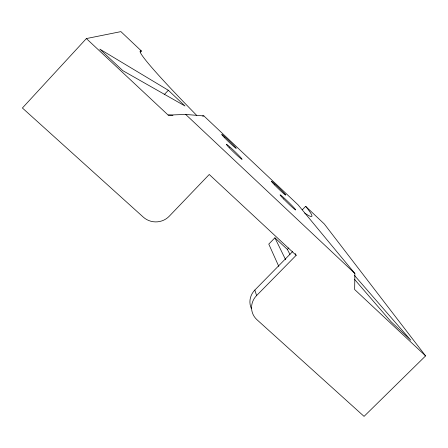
<?xml version="1.0" encoding="UTF-8"?>
<svg xmlns="http://www.w3.org/2000/svg" width="448" height="448" viewBox="0 0 448 448"><rect width="100%" height="100%" fill="white"/><g stroke="black" fill="none" stroke-linecap="round" stroke-linejoin="round"><path stroke-width="0.67" d="M256.586 295.574L296.162 255.31L209.244 174.485L169.271 216.205A18.441 17.998 1.2 0 1 143.282 217.112L22.4 108.007L86.374 38.567L168.157 115.074L185.69 114.447L203.896 115.931L298.038 204.814L354.872 273.47L354.654 289.531L425.6 355.897L364.056 416.377L256.956 319.715A17.847 16.985 -18.8 0 1 256.586 295.574L254.828 290.074L292.622 251.574M140.543 52.013L141.445 51.044L120.904 31.623L86.374 38.567M164.175 94.685L168.325 90.272L185.03 106.008L122.802 70.65L99.77 49.09L168.325 90.272M289.951 254.38L287.375 249.43L274.898 237.832L268.783 244.098L278.796 266.42M302.338 209.748L305.665 206.349L324.279 223.95L425.6 355.897M287.375 249.43L288.82 247.957M202.524 115.982L203.896 115.931M168.157 115.074L172.978 115.354M185.69 114.447L354.872 273.47M354.491 275.447L410.805 340.211L391.11 321.776L354.626 279.468M295.198 253.54L296.162 255.31M274.898 237.832L285.645 259.767M305.665 206.349A186.581 8.882 43.5 0 1 304.696 213.063M196.778 115.466A181.054 8.49 43.9 0 1 141.445 51.044M251.345 308.504A17.489 16.666 -18.8 0 1 254.828 290.074M274.495 184.856A9.974 0.51 44 0 0 285.706 195.104A9.974 0.51 44 0 0 275.436 184.542A9.974 0.51 44 0 0 274.495 184.856M224.392 137.586A10.097 0.526 43.8 0 0 236.186 148.372A10.097 0.526 43.8 0 0 226.346 138.208A10.097 0.526 43.8 0 0 224.392 137.586M229.253 147.75A10.97 0.622 43.8 0 0 242.015 159.37A10.97 0.622 43.8 0 0 231.246 148.182A10.97 0.622 43.8 0 0 229.253 147.75M283.618 198.962A10.842 0.599 44.1 0 0 295.702 209.95A10.842 0.599 44.1 0 0 284.424 198.296A10.842 0.599 44.1 0 0 283.618 198.962"/></g></svg>
